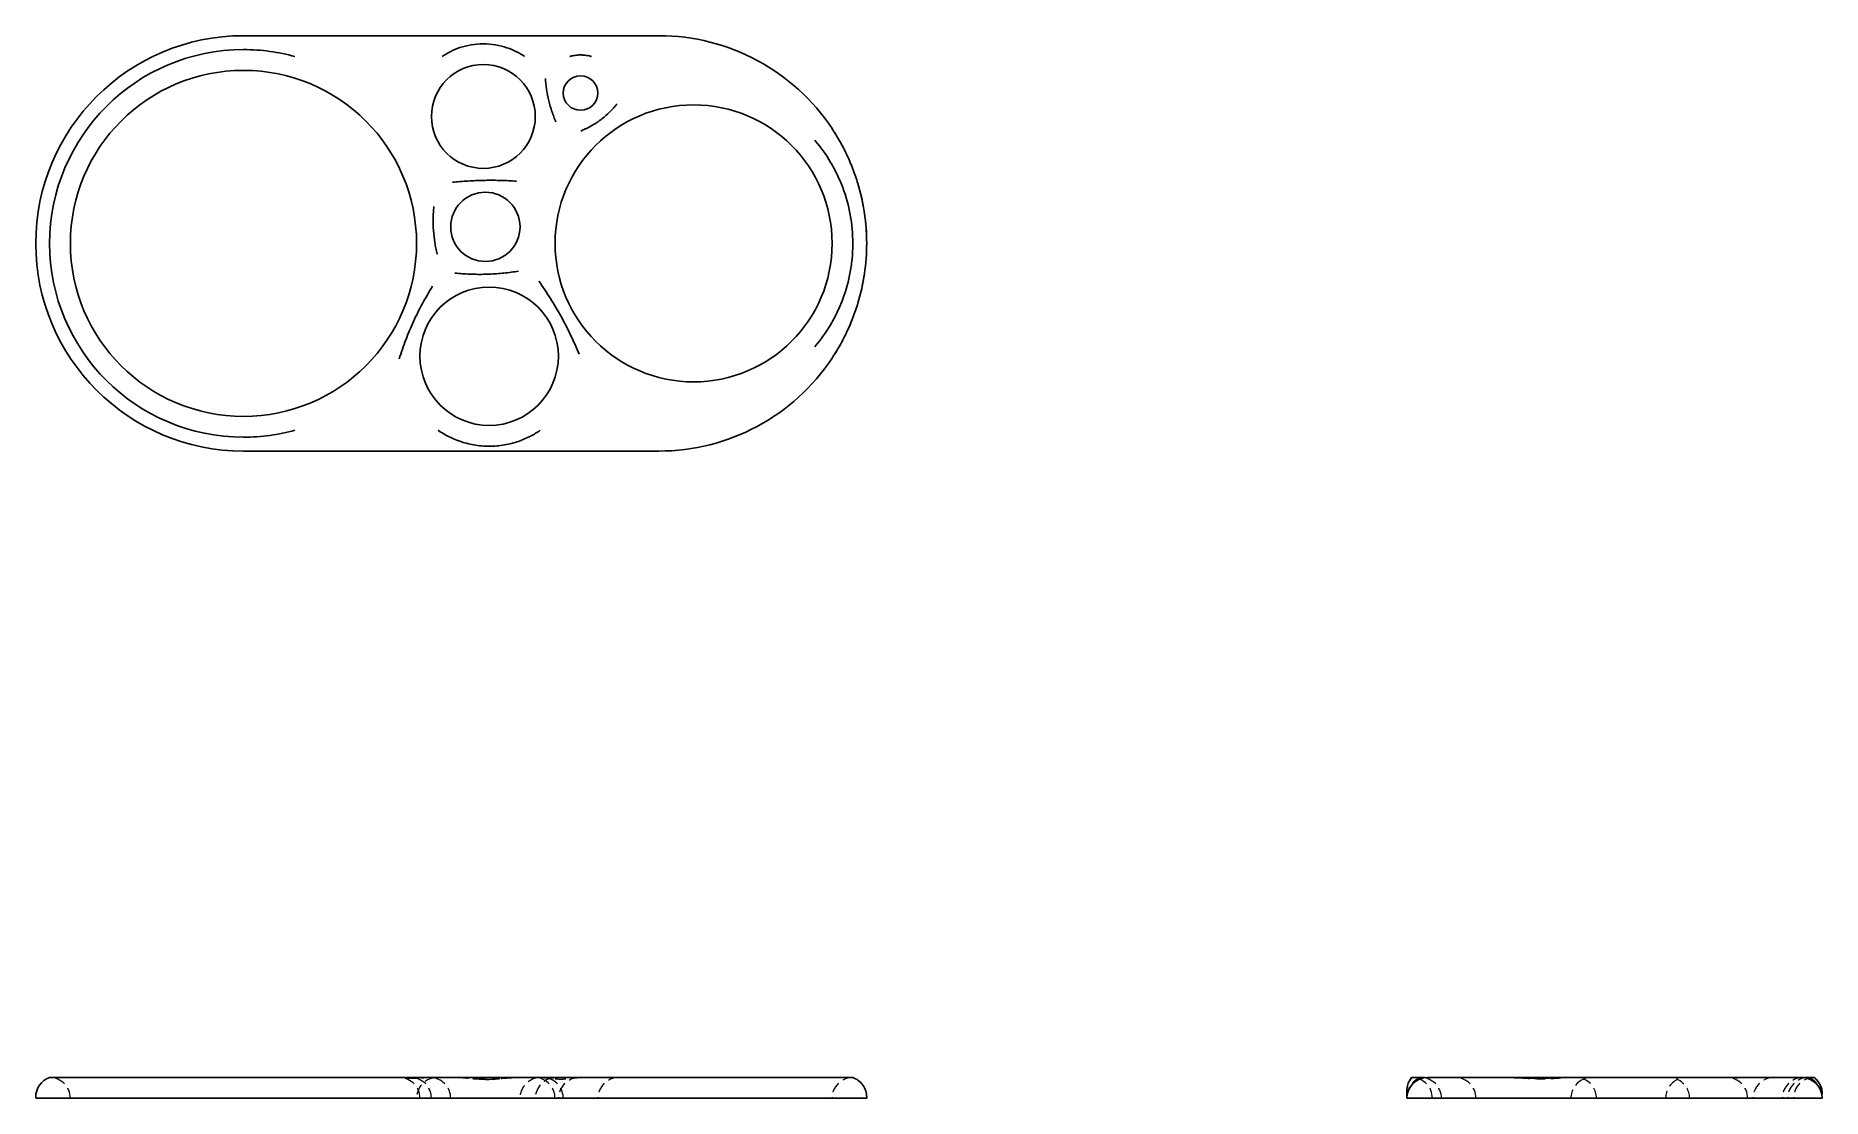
# Model space of a CAD drawing. Header units: millimetres. Extents: x 33 to 248, y 55 to 183.
import ezdxf

# ---------------------------------------------------------------- set-up
doc = ezdxf.new("R2010")
doc.units = ezdxf.units.MM
doc.linetypes.add('HIDDEN', pattern=[1.905, 1.27, -0.635])

msp = doc.modelspace()

# ---------------------------------------------------------------- linework, layer by layer
at = {"color": 7, "linetype": 'Continuous', "lineweight": 25}
for p, q in [((81.93, 183), (64.18, 183)), ((97.28, 183), (91.82, 183)), ((108, 183), (99.87, 183)), ((64.18, 133), (81.42, 133)), ((93.72, 133), (108, 133)), ((58, 57.59), (34.67, 57.59)), ((64.18, 57.59), (81.42, 57.59)), ((93.55, 57.59), (93.72, 57.59)), ((93.72, 57.59), (108, 57.59)), ((108, 57.59), (126.75, 57.59)), ((198.58, 57.59), (198.68, 57.59)), ((200.5, 57.59), (210.56, 57.59)), ((235.44, 57.59), (245.5, 57.59)), ((33, 55.23), (33, 55.09)), ((33, 55.09), (58, 55.09)), ((58, 55.09), (64.18, 55.09)), ((64.18, 55.09), (81.42, 55.09)), ((81.42, 55.09), (93.72, 55.09)), ((93.72, 55.09), (108, 55.09)), ((108, 55.09), (128.83, 55.09)), ((128.83, 55.09), (133, 55.09)), ((133, 55.09), (133, 55.24)), ((198, 55.09), (209.18, 55.09)), ((209.18, 55.09), (236.82, 55.09)), ((236.82, 55.09), (248, 55.09))]:
    msp.add_line(p, q, dxfattribs=at)
at = {"color": 7, "linetype": 'HIDDEN', "lineweight": 18}
for p, q in [((93.44, 57.59), (93.44, 57.59)), ((246.05, 57.59), (245.78, 57.59))]:
    msp.add_line(p, q, dxfattribs=at)
at = {"color": 7, "linetype": 'Continuous', "lineweight": 25}
for centre, radius in [((58, 158), 20.83), ((86.87, 173.28), 6.25), ((98.57, 176.1), 2.08), ((112.17, 158), 16.67), ((87.11, 159.99), 4.17), ((87.57, 144.42), 8.33)]:
    msp.add_circle(centre, radius, dxfattribs=at)
for centre, radius, start, end in [((58, 158), 25, 90, 270), ((108, 158), 25, 33.5573, 90), ((58, 158), 23.33, 90, 270), ((108, 158), 25, 270, 326.4427), ((35.5, 55.23), 2.5, 109.4712, 180), ((200.5, 55.09), 2.5, 90, 180), ((200.5, 55.98), 2.5, 161.6107, 180), ((200.5, 55.98), 2.5, 140.0041, 150.5809), ((245.5, 55.09), 2.5, 0, 90)]:
    msp.add_arc(centre, radius, start, end, dxfattribs=at)
at = {"color": 7, "linetype": 'HIDDEN', "lineweight": 18}
for centre, radius, start, end in [((108, 158), 25, 326.4427, 33.5573), ((34.67, 55.09), 2.5, 0, 90), ((76.74, 55.09), 2.5, 0, 87.3991), ((78.12, 55.09), 2.5, 0, 90), ((81.33, 55.09), 2.5, 96.5736, 180), ((80.44, 55.09), 2.5, 0, 80.4863), ((93.77, 55.09), 2.5, 97.8686, 180), ((95.62, 55.09), 2.5, 96.4326, 180), ((93, 55.09), 2.5, 0, 84.8987), ((93.99, 55.09), 2.5, 0, 76.7995), ((98.41, 55.09), 2.5, 90, 180), ((103.15, 55.09), 2.5, 90, 180), ((131.33, 55.09), 2.5, 90, 180), ((200.5, 55.23), 2.5, 109.4712, 180), ((198.58, 55.09), 2.5, 0, 87.8057), ((199.67, 55.09), 2.5, 0, 90), ((203.83, 55.09), 2.5, 0, 90), ((220.25, 55.09), 2.5, 112.5134, 180), ((218.32, 55.09), 2.5, 0, 67.4201), ((231.65, 55.09), 2.5, 115.0892, 180), ((229.53, 55.09), 2.5, 0, 64.9682), ((236.52, 55.09), 2.5, 0, 90), ((242.17, 55.09), 2.5, 90, 180), ((245.69, 55.09), 2.5, 90, 180), ((246.33, 55.09), 2.5, 90, 180), ((247.03, 55.09), 2.5, 90, 180), ((245.5, 55.23), 2.5, 0, 70.5288)]:
    msp.add_arc(centre, radius, start, end, dxfattribs=at)
at = {"color": 7, "linetype": 'Continuous', "lineweight": 25}
for points, knots in [([(58, 183), (59.03, 183), (60.06, 183), (62.12, 183), (63.15, 183), (64.18, 183)], [0, 0, 0, 0, 0.003709123, 0.003709123, 0.007418247, 0.007418247, 0.007418247, 0.007418247]), ([(81.93, 183), (82.35, 183), (82.77, 183), (83.6, 183), (84.01, 183), (84.84, 183), (85.25, 183), (86.07, 183), (86.49, 183), (87.31, 183), (87.72, 183), (88.54, 183), (88.95, 183), (90.18, 183), (90.99, 183), (91.82, 183)], [0, 0, 0, 0, 0.00150912, 0.00150912, 0.00301825, 0.00301825, 0.00452737, 0.00452737, 0.00603649, 0.00603649, 0.00754561, 0.00754561, 0.00905474, 0.00905474, 0.01207298, 0.01207298, 0.01207298, 0.01207298]), ([(97.28, 183), (97.71, 183), (98.14, 183), (98.57, 183), (99, 183), (99.43, 183), (99.87, 183)], [0, 0, 0, 0, 0.001553678, 0.001553678, 0.001553678, 0.003107356, 0.003107356, 0.003107356, 0.003107356]), ([(58, 181.33), (59.07, 181.33), (60.14, 181.26), (62.21, 180.97), (63.22, 180.76), (64.18, 180.5)], [0, 0, 0, 0, 0.5, 0.5, 1, 1, 1, 1]), ([(81.93, 180.5), (82.49, 180.89), (83.2, 181.27), (84.47, 181.71), (84.93, 181.83), (85.88, 181.99), (86.38, 182.03), (86.87, 182.03)], [0, 0, 0, 0, 0.5, 0.5, 0.75, 0.75, 1, 1, 1, 1]), ([(86.87, 182.03), (87.37, 182.03), (87.87, 181.99), (88.83, 181.82), (89.28, 181.7), (90.13, 181.41), (90.52, 181.25), (91.22, 180.88), (91.54, 180.69), (91.82, 180.5)], [0, 0, 0, 0, 0.25, 0.25, 0.5, 0.5, 0.75, 0.75, 1, 1, 1, 1]), ([(97.28, 180.5), (97.28, 180.5), (97.28, 180.5), (97.29, 180.5), (97.3, 180.51), (97.32, 180.51), (97.37, 180.53), (97.46, 180.55), (97.65, 180.59), (97.92, 180.64), (98.2, 180.67), (98.42, 180.69), (98.53, 180.69), (98.57, 180.69)], [0, 0, 0, 0, 0.003907, 0.007814, 0.015627, 0.031254, 0.062508, 0.125015, 0.250025, 0.500004, 0.749983, 0.904382, 1, 1, 1, 1]), ([(98.57, 180.69), (98.57, 180.69), (98.57, 180.69), (98.57, 180.69), (98.57, 180.69), (98.57, 180.69), (98.58, 180.69), (98.58, 180.69), (98.59, 180.69), (98.62, 180.69), (98.67, 180.69), (98.76, 180.68), (98.95, 180.67), (99.23, 180.64), (99.49, 180.59), (99.68, 180.55), (99.77, 180.53), (99.82, 180.51), (99.84, 180.51), (99.85, 180.5), (99.86, 180.5), (99.86, 180.5), (99.87, 180.5)], [0, 0, 0, 0, 0.000244, 0.000488, 0.000977, 0.001953, 0.003907, 0.007813, 0.015627, 0.031254, 0.062508, 0.125014, 0.250023, 0.5, 0.749977, 0.874986, 0.937492, 0.968746, 0.984373, 0.992187, 0.996093, 1, 1, 1, 1]), ([(95.6, 172.62), (95.51, 172.82), (95.43, 173.03), (95.27, 173.46), (95.19, 173.67), (94.98, 174.31), (94.85, 174.74), (94.64, 175.61), (94.56, 176.05), (94.45, 176.72), (94.42, 176.95), (94.39, 177.29), (94.37, 177.4), (94.35, 177.62), (94.34, 177.74), (94.33, 177.85)], [0, 0, 0, 0, 0.125, 0.125, 0.25, 0.25, 0.5, 0.5, 0.75, 0.75, 0.875, 0.875, 0.9375, 0.9375, 1, 1, 1, 1]), ([(102.97, 174.82), (102.9, 174.73), (102.82, 174.64), (102.67, 174.46), (102.6, 174.37), (102.37, 174.12), (102.21, 173.95), (101.71, 173.47), (101.37, 173.17), (100.63, 172.61), (100.24, 172.36), (99.63, 172.02), (99.43, 171.91), (99.11, 171.76), (99.01, 171.71), (98.79, 171.61), (98.69, 171.56), (98.58, 171.52)], [0, 0, 0, 0, 0.0625, 0.0625, 0.125, 0.125, 0.25, 0.25, 0.5, 0.5, 0.75, 0.75, 0.875, 0.875, 0.9375, 0.9375, 1, 1, 1, 1]), ([(126.75, 170.44), (127.46, 169.61), (128.1, 168.71), (128.94, 167.28), (129.21, 166.79), (129.69, 165.77), (129.92, 165.25), (130.92, 162.58), (131.33, 160.32), (131.33, 157.43), (131.31, 156.85), (131.2, 155.7), (131.13, 155.14), (130.82, 153.45), (130.52, 152.36), (129.92, 150.77), (129.7, 150.24), (129.21, 149.22), (128.95, 148.72), (128.1, 147.29), (127.46, 146.39), (126.75, 145.56)], [0, 0, 0, 0, 0.125, 0.125, 0.1875, 0.1875, 0.25, 0.25, 0.5, 0.5, 0.5625, 0.5625, 0.625, 0.625, 0.75, 0.75, 0.8125, 0.8125, 0.875, 0.875, 1, 1, 1, 1]), ([(128.83, 171.82), (128.92, 171.69), (129.09, 171.43), (129.34, 171.02), (129.6, 170.58), (129.86, 170.13), (130.12, 169.65), (130.38, 169.15), (130.67, 168.55), (131, 167.82), (131.34, 166.97), (131.66, 166.08), (132.22, 164.34), (132.82, 161.66), (133.09, 158), (132.82, 154.35), (132.22, 151.67), (131.67, 149.93), (131.35, 149.07), (131.01, 148.21), (130.62, 147.35), (130.2, 146.49), (129.74, 145.65), (129.29, 144.89), (128.98, 144.41), (128.83, 144.18)], [0, 0, 0, 0, 0.015806, 0.032306, 0.049499, 0.067386, 0.085966, 0.10524, 0.125208, 0.154029, 0.187703, 0.219118, 0.250534, 0.375149, 0.499685, 0.624764, 0.749062, 0.780414, 0.811767, 0.843339, 0.87456, 0.90912, 0.941546, 0.971839, 1, 1, 1, 1]), ([(86.87, 165.59), (86.25, 165.58), (85.63, 165.55), (84.39, 165.47), (83.78, 165.42), (83.16, 165.36)], [0, 0, 0, 0, 0.5, 0.5, 1, 1, 1, 1]), ([(87.11, 165.59), (87.73, 165.6), (88.36, 165.6), (89.61, 165.56), (90.24, 165.53), (90.86, 165.49)], [0, 0, 0, 0, 0.5, 0.5, 1, 1, 1, 1]), ([(81.3, 156.72), (81.24, 156.95), (81.19, 157.19), (81.1, 157.66), (81.06, 157.89), (80.95, 158.6), (80.9, 159.08), (80.83, 160.03), (80.82, 160.51), (80.83, 161.23), (80.84, 161.47), (80.86, 161.84), (80.87, 161.96), (80.89, 162.2), (80.9, 162.32), (80.91, 162.44)], [0, 0, 0, 0, 0.125, 0.125, 0.25, 0.25, 0.5, 0.5, 0.75, 0.75, 0.875, 0.875, 0.9375, 0.9375, 1, 1, 1, 1]), ([(76.74, 144.11), (76.99, 144.87), (77.25, 145.63), (77.82, 147.13), (78.13, 147.87), (78.8, 149.33), (79.16, 150.05), (79.92, 151.46), (80.33, 152.15), (80.75, 152.84)], [0, 0, 0, 0, 0.25, 0.25, 0.5, 0.5, 0.75, 0.75, 1, 1, 1, 1]), ([(87.11, 154.28), (86.49, 154.27), (85.88, 154.27), (84.65, 154.32), (84.04, 154.37), (83.43, 154.43)], [0, 0, 0, 0, 0.5, 0.5, 1, 1, 1, 1]), ([(87.57, 154.3), (88.17, 154.32), (88.76, 154.36), (89.94, 154.49), (90.53, 154.57), (91.11, 154.66)], [0, 0, 0, 0, 0.5, 0.5, 1, 1, 1, 1]), ([(98.4, 144.66), (98.08, 145.43), (97.74, 146.2), (97.01, 147.71), (96.63, 148.46), (95.82, 149.93), (95.39, 150.65), (94.5, 152.07), (94.03, 152.77), (93.55, 153.46)], [0, 0, 0, 0, 0.25, 0.25, 0.5, 0.5, 0.75, 0.75, 1, 1, 1, 1]), ([(64.18, 135.5), (63.22, 135.24), (62.21, 135.03), (60.14, 134.74), (59.07, 134.67), (58, 134.67)], [0, 0, 0, 0, 0.5, 0.5, 1, 1, 1, 1]), ([(87.57, 133.58), (86.95, 133.58), (86.32, 133.64), (85.13, 133.85), (84.57, 134), (82.99, 134.54), (82.12, 135.02), (81.42, 135.5)], [0, 0, 0, 0, 0.25, 0.25, 0.5, 0.5, 1, 1, 1, 1]), ([(93.72, 135.5), (93.37, 135.26), (92.97, 135.01), (92.09, 134.56), (91.61, 134.35), (90.56, 133.99), (89.99, 133.84), (88.8, 133.64), (88.19, 133.58), (87.57, 133.58)], [0, 0, 0, 0, 0.25, 0.25, 0.5, 0.5, 0.75, 0.75, 1, 1, 1, 1]), ([(64.18, 133), (63.15, 133), (62.12, 133), (60.06, 133), (59.03, 133), (58, 133)], [0, 0, 0, 0, 0.003709367, 0.003709367, 0.007418733, 0.007418733, 0.007418733, 0.007418733]), ([(87.57, 133), (87.05, 133), (86.53, 133), (85.51, 133), (85, 133), (83.99, 133), (83.48, 133), (82.46, 133), (81.94, 133), (81.42, 133)], [0, 0, 0, 0, 0.001866115, 0.001866115, 0.00373223, 0.00373223, 0.005598345, 0.005598345, 0.00746446, 0.00746446, 0.00746446, 0.00746446]), ([(93.72, 133), (93.2, 133), (92.69, 133), (91.66, 133), (91.15, 133), (90.14, 133), (89.63, 133), (88.61, 133), (88.1, 133), (87.57, 133)], [0, 0, 0, 0, 0.001868487, 0.001868487, 0.003736975, 0.003736975, 0.005605462, 0.005605462, 0.00747395, 0.00747395, 0.00747395, 0.00747395]), ([(64.18, 57.59), (63.22, 57.59), (62.21, 57.59), (60.14, 57.59), (59.07, 57.59), (58, 57.59)], [0, 0, 0, 0, 0.5, 0.5, 1, 1, 1, 1]), ([(87.57, 57.59), (86.95, 57.59), (86.32, 57.59), (85.13, 57.59), (84.57, 57.59), (82.99, 57.59), (82.12, 57.59), (81.42, 57.59)], [0, 0, 0, 0, 0.25, 0.25, 0.5, 0.5, 1, 1, 1, 1]), ([(93.72, 57.59), (93.37, 57.59), (92.97, 57.59), (92.09, 57.59), (91.61, 57.59), (90.56, 57.59), (89.99, 57.59), (88.8, 57.59), (88.19, 57.59), (87.57, 57.59)], [0, 0, 0, 0, 0.25, 0.25, 0.5, 0.5, 0.75, 0.75, 1, 1, 1, 1]), ([(131.33, 57.59), (131.33, 57.59), (131.31, 57.59), (131.2, 57.59), (131.12, 57.59), (130.82, 57.59), (130.52, 57.59), (129.92, 57.59), (129.7, 57.59), (129.21, 57.59), (128.95, 57.59), (128.1, 57.59), (127.45, 57.59), (126.75, 57.59)], [0, 0, 0, 0, 0.125, 0.125, 0.25, 0.25, 0.5, 0.5, 0.625, 0.625, 0.75, 0.75, 1, 1, 1, 1]), ([(133, 55.23), (132.98, 55.48), (132.93, 56), (132.57, 56.7), (132.03, 57.27), (131.56, 57.49), (131.33, 57.59)], [0, 0, 0, 0, 0.2439863, 0.5, 0.7560137, 1, 1, 1, 1]), ([(198, 55.09), (198, 55.09), (198, 55.14), (198, 55.3), (198, 55.41), (198, 55.63), (198, 55.75), (198, 55.93), (198, 55.98), (198, 55.98)], [0, 0, 0, 0, 0.001868487, 0.001868487, 0.003736975, 0.003736975, 0.005605462, 0.005605462, 0.00747395, 0.00747395, 0.00747395, 0.00747395]), ([(198.62, 57.59), (198.48, 57.42), (198.2, 57.08), (198.09, 56.63), (198.04, 56.42)], [0, 0, 0, 0, 0.513343, 1, 1, 1, 1]), ([(200.16, 57.59), (199.99, 57.59), (199.54, 57.59), (199.05, 57.59), (198.71, 57.59), (198.67, 57.59), (198.65, 57.59)], [0, 0, 0, 0, 0.192692, 0.521573, 0.850455, 1, 1, 1, 1]), ([(235.44, 57.59), (234.61, 57.59), (233.71, 57.59), (232.28, 57.59), (231.79, 57.59), (230.77, 57.59), (230.25, 57.59), (227.58, 57.59), (225.32, 57.59), (222.43, 57.59), (221.85, 57.59), (220.7, 57.59), (220.14, 57.59), (218.45, 57.59), (217.36, 57.59), (215.77, 57.59), (215.24, 57.59), (214.22, 57.59), (213.72, 57.59), (212.29, 57.59), (211.39, 57.59), (210.56, 57.59)], [0, 0, 0, 0, 0.125, 0.125, 0.1875, 0.1875, 0.25, 0.25, 0.5, 0.5, 0.5625, 0.5625, 0.625, 0.625, 0.75, 0.75, 0.8125, 0.8125, 0.875, 0.875, 1, 1, 1, 1]), ([(247.03, 57.59), (247.01, 57.59), (246.98, 57.59), (246.66, 57.59), (246.35, 57.59), (246.09, 57.59), (246.05, 57.59)], [0, 0, 0, 0, 0.316191, 0.632381, 0.948572, 1, 1, 1, 1]), ([(248, 55.61), (247.99, 55.8), (247.96, 56.18), (247.76, 56.72), (247.46, 57.21), (247.17, 57.47), (247.03, 57.59)], [0, 0, 0, 0, 0.246721, 0.49999, 0.753264, 1, 1, 1, 1])]:
    msp.add_open_spline(points, degree=3, knots=knots, dxfattribs=at)
for points in [[(87.11, 165.59), (87.03, 165.59), (86.95, 165.59), (86.87, 165.59)], [(87.11, 154.28), (87.26, 154.28), (87.42, 154.29), (87.57, 154.3)]]:
    msp.add_open_spline(points, degree=3, dxfattribs=at)
at = {"color": 7, "linetype": 'HIDDEN', "lineweight": 18}
for points, knots in [([(80.69, 57.59), (80.32, 57.57), (79.55, 57.53), (78.51, 57.42), (77.58, 57.51), (77.08, 57.56), (76.85, 57.58)], [0, 0, 0, 0, 0.237977, 0.488687, 0.761049, 1, 1, 1, 1]), ([(80.85, 57.56), (80.86, 57.56), (80.89, 57.55), (81.02, 57.58), (81.19, 57.59), (81.26, 57.59)], [0, 0, 0, 0, 0.234178, 0.642892, 1, 1, 1, 1]), ([(86.87, 57.36), (86.25, 57.36), (85.63, 57.41), (84.39, 57.53), (83.78, 57.59), (83.16, 57.59)], [0, 0, 0, 0, 0.5, 0.5, 1, 1, 1, 1]), ([(87.11, 57.4), (86.49, 57.41), (85.88, 57.45), (84.65, 57.54), (84.04, 57.59), (83.43, 57.59)], [0, 0, 0, 0, 0.5, 0.5, 1, 1, 1, 1]), ([(87.11, 57.36), (87.73, 57.36), (88.36, 57.41), (89.61, 57.53), (90.24, 57.59), (90.86, 57.59)], [0, 0, 0, 0, 0.5, 0.5, 1, 1, 1, 1]), ([(87.57, 57.4), (88.17, 57.41), (88.76, 57.45), (89.94, 57.55), (90.53, 57.59), (91.11, 57.59)], [0, 0, 0, 0, 0.5, 0.5, 1, 1, 1, 1]), ([(93.43, 57.57), (93.42, 57.57), (93.4, 57.56), (93.33, 57.58), (93.24, 57.58), (93.22, 57.58)], [0, 0, 0, 0, 0.238797, 0.888629, 1, 1, 1, 1]), ([(93.61, 57.59), (93.62, 57.59), (94.1, 57.59), (95.01, 57.48), (96.26, 57.36), (97.35, 57.49), (97.98, 57.55), (98.27, 57.58)], [0, 0, 0, 0, 0.0047576, 0.2584466, 0.5127499, 0.7723721, 1, 1, 1, 1]), ([(94.56, 57.53), (94.57, 57.53), (94.63, 57.51), (94.83, 57.49), (95.09, 57.55), (95.29, 57.56), (95.34, 57.57)], [0, 0, 0, 0, 0.049495, 0.439807, 0.839413, 1, 1, 1, 1]), ([(217.71, 57.59), (217.09, 57.57), (215.82, 57.53), (213.74, 57.42), (211.53, 57.51), (209.97, 57.56), (209.21, 57.59)], [0, 0, 0, 0, 0.230155, 0.475695, 0.742438, 1, 1, 1, 1]), ([(218.46, 57.59), (218.45, 57.59), (218.41, 57.59), (217.7, 57.59), (216.3, 57.48), (214.18, 57.36), (212, 57.49), (210.5, 57.56), (209.76, 57.59)], [0, 0, 0, 0, 0.001111, 0.015909, 0.261289, 0.507263, 0.758382, 1, 1, 1, 1]), ([(219.28, 57.4), (219.27, 57.41), (219.27, 57.45), (219.32, 57.54), (219.37, 57.59), (219.43, 57.59)], [0, 0, 0, 0, 0.5, 0.5, 1, 1, 1, 1]), ([(219.3, 57.4), (219.32, 57.41), (219.36, 57.45), (219.49, 57.55), (219.57, 57.59), (219.66, 57.59)], [0, 0, 0, 0, 0.5, 0.5, 1, 1, 1, 1]), ([(226.91, 57.59), (226.54, 57.59), (225.74, 57.58), (224.5, 57.56), (223.26, 57.58), (222.44, 57.59), (222.06, 57.59)], [0, 0, 0, 0, 0.2311634, 0.4925851, 0.7586087, 1, 1, 1, 1]), ([(230.59, 57.36), (230.58, 57.36), (230.55, 57.41), (230.47, 57.53), (230.42, 57.59), (230.36, 57.59)], [0, 0, 0, 0, 0.5, 0.5, 1, 1, 1, 1]), ([(230.59, 57.36), (230.6, 57.36), (230.6, 57.41), (230.56, 57.53), (230.53, 57.59), (230.49, 57.59)], [0, 0, 0, 0, 0.5, 0.5, 1, 1, 1, 1]), ([(239.73, 57.59), (239.29, 57.57), (238.61, 57.55), (237.85, 57.52), (237.18, 57.55), (236.81, 57.57), (236.57, 57.59)], [0, 0, 0, 0, 0.327004, 0.50649, 0.685978, 1, 1, 1, 1])]:
    msp.add_open_spline(points, degree=3, knots=knots, dxfattribs=at)
for points in [[(87.11, 57.36), (87.03, 57.36), (86.95, 57.36), (86.87, 57.36)], [(87.11, 57.4), (87.26, 57.4), (87.42, 57.4), (87.57, 57.4)], [(219.28, 57.4), (219.28, 57.4), (219.29, 57.4), (219.3, 57.4)], [(230.59, 57.36), (230.59, 57.36), (230.59, 57.36), (230.59, 57.36)]]:
    msp.add_open_spline(points, degree=3, dxfattribs=at)

doc.saveas('drawing.dxf')
